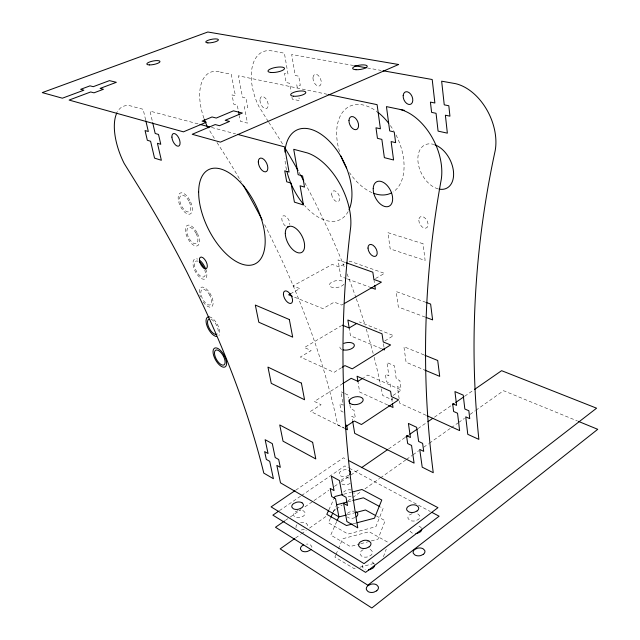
<?xml version="1.0" encoding="UTF-8"?>
<svg xmlns="http://www.w3.org/2000/svg" width="640" height="640" viewBox="0 0 640 640"><rect width="100%" height="100%" fill="white"/><g stroke="black" fill="none" stroke-linecap="round" stroke-linejoin="round"><path stroke-width="0.48" stroke-dasharray="3.2 2.4" d="M383.416 556.712L386.224 549.256M335.68 555.216L334.896 557.048L354.296 568.72L356.184 568.208M336.072 554.296L338.032 549.72M338.424 548.8L342.728 538.728L369.152 531.736L388.68 542.728M336.728 521.512L330.736 535.072L350.28 546.504L359.824 543.968M330.424 518.272L328.4 522.76L348.024 534.048L375.888 526.688L383.136 508.416L380.56 507.032M333.256 511.992L335.68 506.608M328.848 509.896L333.744 499.176M295.648 537.912L300.544 534.448M301.36 533.872L306.248 530.408M309.512 528.096L326.632 515.976M333.152 511.352L335.6 509.624M336.416 509.048L342.12 505.008M347.832 500.96L351.904 498.08M352.72 497.496L361.688 491.152M364.952 488.84L379.624 478.448M380.44 477.872L405.712 459.976M406.528 459.392L412.24 455.352M413.048 454.776L418.76 450.736M423.648 447.272L428.544 443.808M429.36 443.232L450.552 428.216M451.368 427.64L457.896 423.024M458.704 422.448L464.416 418.408M470.12 414.36L475.016 410.896M475.832 410.32L503.552 390.696L577.424 420.976M285.32 520.448L289.416 517.616M290.24 517.048L300.888 509.672M304.984 506.832L313.176 501.16M313.992 500.592L328.744 490.384M334.48 486.408L340.208 482.44M341.032 481.872L350.04 475.632M350.864 475.064L359.872 468.824M388.544 448.968L404.936 437.624M418.04 428.544L427.056 422.304M434.424 417.2L450.808 405.848M464.736 396.208L473.752 389.968M279.424 510.664L300.704 496.112M301.528 495.552L344.912 465.888L348.44 467.768M295.768 490.152L343.488 457.8L347.024 459.664M393.048 395.472L401.336 390.016L367.8 375.096L363.68 377.712M342.816 383.56L314.392 401.44L321.064 404.712L310.552 411.376L343.672 427.976M341.584 367.68L334.008 372.368L300.336 357.016L311.184 350.568L304.4 347.544L341.488 325.648M384.816 340.968L393.488 335.608L359.36 321.904M363.208 549.704L361.92 550.472A6.064 4.024 -10.2 0 0 360.272 554.592L361.848 556.304A6.336 4.2 -10.2 0 0 367.824 556.856L370.616 555.536A6.064 4.024 -10.2 0 0 372.232 551.4L370.64 549.696A6.336 4.208 -10.2 0 0 367.88 548.888M343.432 304.048L341.704 305.048L334.264 302.12L322.92 308.616L292.344 296.304M375.536 278.504L384.512 273.368L349.728 261.144L348.104 262.04M350.264 483.408L347.696 484.552A5.8 3.52 -10.4 0 1 342.256 484.16L341.392 483.528M348.832 475.208L346.248 476.344A5.816 3.496 -10.4 0 1 340.792 475.968L339.384 474.56A5.568 3.344 -10.4 0 1 340.992 471.096L343.552 469.968A5.824 3.496 -10.4 0 1 347.824 469.904M290.368 293.856L299.88 288.616L292.976 285.904L332.224 264.44L339.192 266.944L347.296 262.48M221.128 72.192L220.672 72.104L231.256 74.304L235.408 95.696L232.016 94.92L233.848 104.28L237.24 105.088L238.352 110.824M412.2 513.624L409.56 514.856A5.872 3.768 -7.6 0 0 408.168 518.688L409.792 520.272A6.136 3.936 -7.6 0 0 415.664 520.744L418.32 519.496A5.872 3.768 -7.6 0 0 419.68 515.648L418.04 514.08A6.136 3.944 -7.6 0 0 416.76 513.592M354.968 517.568L353.616 518.048A5.704 3.608 -10.5 0 1 348.256 517.616L347.392 516.96M304.384 529.168L302.952 529.672A5.952 3.76 -12.9 0 1 299.96 529.944M351.192 496.096L349.824 496.576A5.76 3.552 -10.4 0 1 346.904 496.848M298.12 510.568L295.44 511.76A5.736 3.568 -12.8 0 0 293.608 515.488L294.952 517.024A5.992 3.728 -12.8 0 0 300.48 517.472L303.176 516.264A5.736 3.568 -12.8 0 0 304.976 512.528L303.616 511.008A5.992 3.728 -12.8 0 0 299.624 510.304M359.952 567.2L376 562.896M360.776 543.712L370.32 541.176M371.28 540.928L377.96 539.152L385.128 520.736L376.576 516.064M353.24 523.768L356.136 523.008M348.016 501.808L351.856 500.808M347.32 514.744L354 512.992M343.64 494.248L351.36 492.248M353.592 65.512L291.68 54.488L295.224 75.504L298.744 76.192L300.296 85.448L296.776 84.728L297.568 89.424M367.352 67.96L381.104 70.408M327.28 94.288L238.4 75.792L242.52 97.32L245.984 98.112L247.792 107.584L244.336 106.768L247.472 123.128L240.4 121.344L239.28 115.608M198.08 123.888L150.024 111.12L152.488 121.816M211.536 127.464L235.56 133.848M345.56 262.552L338.04 259.896L340.76 276.512L346.368 278.576M425.96 302.376L396.176 291.552L398.344 307.016L425.2 317.104M347.304 278.92L369.76 287.176M424.008 354.904L403.912 346.72L406.088 362.248L425.168 370.256M381.672 348.792L350.456 335.776L349.176 327.96M426.08 415.288L399.808 403.288L397.36 386.536L400.936 388.12L399.848 380.576L396.264 379.008L394.328 365.712L386.936 362.552L388.904 375.792L385.392 374.256L386.512 381.728L390.024 383.288L390.896 389.168M387.608 404.968L359.656 392.032L357.912 381.36M344.176 393.232L340.92 391.704L343.24 405.168L339.76 403.488L341.08 411.088L344.552 412.784M344.992 393.616L348.248 395.144L348.736 398.04M344.8 428.392L337.672 424.816A377.696 152.24 62.6 0 0 280.048 256.2L268.024 231.36A377.696 152.24 62.6 0 0 263.992 223.424M349.32 468.24L430.304 511.504M306.048 523.16L307.408 524.696A5.696 3.6 -12.9 0 1 307.256 526.632M421.48 528.12L419.84 526.536A6.104 3.976 -7.6 0 0 417.12 525.784M410.032 531.16L411.656 532.76A6.104 3.976 -7.6 0 0 414.392 533.528M214.336 138.336L208.48 128.736M374.384 564.048L372.8 562.336A6.296 4.24 -10.2 0 0 370.056 561.504M268.24 121.496L258.784 106.352A44.096 25.024 67.4 0 1 273.624 51.28L284.4 53.192L287.984 74.072L284.528 73.392L286.112 82.536L289.56 83.24L291 91.656M268.784 122.336L277.984 136.592A368.416 160.56 62.8 0 1 283.648 145.792M217 142.496L227.64 159.144A377.696 152.24 62.6 0 1 241.24 181.816M145.624 119.92L143.144 109.296L132.968 106.592A47.92 22.256 65.9 0 0 117.312 111.992M291.96 97.256L292.28 99.128L299.472 100.704L299 97.888M349.88 404.808L350.536 408.672L354.08 410.384L355.368 418.056L351.824 416.328L352.464 420.112M392.216 397.992L392.504 399.96L382.616 395.44A368.416 160.56 62.8 0 0 381.336 388.8M373.904 279.44L374.64 284.336M383.496 343.72L384.032 347.272M391.656 398.384L392.2 402.016M285.32 225.96A6.08 3.28 63.2 0 1 281.848 218.128A6.08 3.28 63.2 0 1 286.336 216.768A6.08 3.28 63.2 0 1 289.808 224.6M203.92 118.256A45.528 24.072 66.8 0 1 220.672 72.104M300.584 522.704A5.96 3.768 -12.9 0 1 306.048 523.16M296.112 527.648A5.696 3.6 -12.9 0 1 296.944 524.76M362.528 565.088A6.024 4.056 -10.2 0 0 362.504 567.24L364.072 568.976A6.296 4.24 -10.2 0 0 365.344 569.528M351.36 490.04A5.768 3.552 -10.4 0 0 347.128 490.088L344.584 491.224A5.512 3.4 -10.4 0 0 343.672 492.032M354.088 492.792A5.512 3.4 -10.4 0 1 353.872 493.72M349.256 478.064A5.8 3.52 -10.4 0 0 345 478.128L342.448 479.256A5.544 3.368 -10.4 0 0 340.928 480.944M311.88 547.384A5.64 3.656 -13 0 0 311.752 546.416L310.4 544.848A5.896 3.824 -13 0 0 306.464 544.104M347.504 513.408A5.456 3.456 -10.5 0 1 348.408 512.592L350.912 511.456A5.704 3.608 -10.5 0 1 353.776 511.192M348.128 211.608A49.76 28.552 64.3 0 1 304.576 205.536M286.488 169.784A49.76 28.552 64.3 0 1 284.88 158.592M438.072 188.872A24.248 15.832 63.1 0 1 417.992 161.592A24.248 15.832 63.1 0 1 433.824 144.432M299.056 172.296A368.416 160.56 62.8 0 1 300.024 174.032M304.784 182.752A368.416 160.56 62.8 0 1 317.144 206.584L328.696 230.72A368.416 160.56 62.8 0 1 344.92 268.496M347.056 273.888A368.416 160.56 62.8 0 1 355.976 297.848M356.304 298.768A368.416 160.56 62.8 0 1 365.112 325.384M366.248 329.08A368.416 160.56 62.8 0 1 373.152 353.44M374.144 357.272A368.416 160.56 62.8 0 1 380.56 384.968M372.136 192.696A48.096 29.56 64.7 0 1 349.512 172.648M339.496 151.576A48.096 29.56 64.7 0 1 344.136 110.384A48.096 29.56 64.7 0 1 377.12 111.704M390.384 125.584A48.096 29.56 64.7 0 1 393.624 130.568M396.024 134.936A48.096 29.56 64.7 0 1 393.04 192.008M204.72 269.768A8.816 4.144 62.7 0 1 202.248 276.968A8.816 4.144 62.7 0 1 194.848 267.328A8.816 4.144 62.7 0 1 198.136 261.208M205.728 269.08A11.216 5.272 62.7 0 1 203.264 279.2A11.216 5.272 62.7 0 1 193.56 267.168A11.216 5.272 62.7 0 1 197.656 259.072M211.192 319.304A8.584 3.944 61.3 0 1 215.312 323.152L216.48 325.072A8.584 3.944 61.3 0 1 217.656 333.632M209.12 316.824A10.92 5.024 61.3 0 1 215.992 322.176L217.472 324.624A10.92 5.024 61.3 0 1 218.96 335.512M203.136 301.904A11.072 5.152 62 0 0 211.952 306.536A11.072 5.152 62 0 0 210.84 294.8L209.336 292.328A11.072 5.152 62 0 0 201.08 287.344A11.072 5.152 62 0 0 200.488 296.872M343.848 284.232A7.512 3.432 -9.4 0 1 332.184 287.376A7.512 3.432 -9.4 0 1 332.904 281.608A7.512 3.432 -9.4 0 1 344.08 282.408M341.704 349.424A7.304 3.688 -9.4 0 1 341.096 344.968M423.032 243.736L387.92 232.656L390.2 248.928L425.128 260.416L423.032 243.736M189.84 200.328L188.272 197.768A11.592 5.56 64.4 0 0 178.136 197.744A11.592 5.56 64.4 0 0 188.152 214.152A11.592 5.56 64.4 0 0 189.84 200.328M188.832 201.024L187.608 199.016A9.112 4.368 64.4 0 0 179.64 198.992A9.112 4.368 64.4 0 0 187.512 211.888A9.112 4.368 64.4 0 0 188.832 201.024M197.032 232.672L195.488 230.144A11.408 5.424 63.6 0 0 185.4 229.712A11.408 5.424 63.6 0 0 195.28 245.936A11.408 5.424 63.6 0 0 197.032 232.672M196.032 233.304L194.816 231.32A8.96 4.264 63.6 0 0 186.888 230.976A8.96 4.264 63.6 0 0 194.656 243.728A8.96 4.264 63.6 0 0 196.032 233.304M209.848 295.304L208.664 293.368A8.696 4.048 62 0 0 200.808 292.424A8.696 4.048 62 0 0 208.384 304.888A8.696 4.048 62 0 0 209.848 295.304M259.912 100.136A6.456 3.584 67.1 0 0 266.152 108.68A6.456 3.584 67.1 0 0 266.128 99.008A6.456 3.584 67.1 0 0 259.912 100.136M312.944 77.856A6.24 3.712 67.8 0 0 319.056 86.08A6.24 3.712 67.8 0 0 319.328 76.6A6.24 3.712 67.8 0 0 312.944 77.856M331.688 194.448A5.888 3.408 63.4 0 0 338.04 201.624A5.888 3.408 63.4 0 0 337.368 192.656A5.888 3.408 63.4 0 0 331.688 194.448M418.808 220.168A6.336 3.976 61.1 0 0 425.776 228.168A6.336 3.976 61.1 0 0 425.728 218.736A6.336 3.976 61.1 0 0 418.808 220.168"/><path stroke-width="0.96" d="M337.128 520.608L338.728 516.992L346.368 514.992M330.832 517.376L332.848 512.888M328.44 510.784L326.808 514.36L346.488 525.544L352.28 524.024M334.144 498.288L334.96 496.504L342.68 494.504M294.832 538.488L280.16 548.88L371.84 608L597.744 429.312L578.344 421.36M284.504 521.016L275.488 527.256L367.832 585.184L596.592 408.192L501.608 370.68L474.568 389.4M361.512 467.688L387.728 449.536M405.752 437.056L408.208 435.352M409.848 434.216L417.224 429.112M427.872 421.736L432.784 418.328M452.448 404.712L454.088 403.584M455.728 402.448L463.92 396.776M278.608 511.224L272.872 515.144L365.584 572.384L439.112 516.208L432.064 512.448M294.944 490.704L271.088 506.88L364.056 563.64L437.96 507.664L348.784 460.6M345.304 426.904L354.272 421L361.448 424.512L398.608 399.848L391.384 396.568L390.6 391.312L357.072 376.224L357.912 381.36L362.856 378.232M342.816 383.56L351.176 378.304L357.912 381.36M342.424 367.16L344.952 365.6L352.248 368.856L390.592 344.96L383.232 341.944L382.016 333.8L347.872 320.008L349.176 327.96L356.816 323.416M344.296 303.552L381.408 282.136L373.904 279.44L372.824 272.2L346.504 262.888M303.584 544.864L302.36 545.568A5.64 3.656 -13 0 0 300.584 549.368L301.92 550.952A5.888 3.824 -13 0 0 307.368 551.448L310.008 550.232A5.64 3.656 -13 0 0 310.976 549.352M290.368 293.856L288.64 294.808L292.344 296.304M357.104 522.752L374.472 518.184L381.776 500.008L361.968 489.496L352.32 492M336.488 504.808L347.056 502.064M352.816 500.56L363.384 497.808L379.704 506.568M354.952 512.744L365.456 509.992L375.72 515.6M354.576 65.688L366.368 67.784M383.072 70.76L432.208 79.512L434.88 103L430.416 102.12L431.6 112.384L436.056 113.304L438.08 131.12L447.36 133.152L445.384 115.216L449.936 116.152L448.816 105.744L444.248 104.848L441.648 81.184L455.6 83.672A48.264 32.768 64.5 0 1 495.184 150.672C474.632 245.264 468.76 343.08 478.872 439.384L467.768 434.32L465.744 416.856L469.744 418.632L468.848 410.752L464.832 409L463.224 395.12L454.944 391.584L456.6 405.4L452.664 403.68L453.608 411.48L457.536 413.216L459.608 430.592L426.992 415.704M328.256 94.496L377.096 104.656L380.408 128.8L375.984 127.784L377.448 138.328L381.856 139.376L384.368 157.664L393.576 159.984L391.12 141.568L395.64 142.64L394.232 131.952L389.696 130.92L386.448 106.608L404.416 110.344M200 124.4L209.608 126.952M237.48 134.36L284.576 146.872L289.064 172.056L284.736 170.808L286.712 181.792L291.024 183.072L294.416 202.12L303.44 204.96L300.088 185.776L304.512 187.096L302.592 175.952L298.152 174.672L293.728 149.304L307.28 152.904A53.224 30.032 63.5 0 1 350.688 227.12C338.312 327.008 340.896 428.648 357.776 527.856L346.872 521.512L343.592 503.304L347.52 505.536L346.048 497.32L342.12 495.104L339.504 480.608L331.392 476.144L334.04 490.576L330.192 488.416L331.704 496.552L335.544 498.728L338.872 516.848L280.488 482.832L276.84 465.384L280.312 467.352L278.68 459.488L275.2 457.536L272.304 443.648L265.128 439.704L268.056 453.52L264.648 451.608L266.312 459.4L269.712 461.336L273.4 478.704L263.792 473.112A392.792 137.488 62.4 0 0 199.8 298.24L186.984 272.232A392.792 137.488 62.4 0 0 144.584 196.352L124.16 163.408A47.92 22.256 65.9 0 1 116.856 112.888M426.896 302.712L430.616 304.064L432.608 319.888L426.12 317.448M370.688 287.52L375.368 289.24L374.784 285.32M424.92 355.272L437.712 360.488L439.704 376.352L425.168 370.256M342.328 325.152L349.176 327.96M382.592 349.176L384.424 349.936L384.16 348.16M388.504 405.384L393.016 407.472L392.472 403.832M345.688 428.84L347.472 429.728L346.656 425.024M348.976 470.336L350.4 471.728A5.568 3.344 -10.4 0 1 349.752 474.4M356.24 511.872L357.648 513.328A5.456 3.456 -10.5 0 1 356.144 516.896M301.952 502.712L303.312 504.224A5.76 3.544 -12.7 0 1 301.504 507.944L298.792 509.144A6.016 3.704 -12.7 0 1 293.248 508.704L291.896 507.184A5.752 3.544 -12.7 0 1 293.744 503.48L296.432 502.288A6.016 3.704 -12.7 0 1 301.952 502.712M145.848 120.88L148.32 131.504L145.056 130.568L147.336 140.28L150.592 141.256L154.528 158.12L161.352 160.264L157.44 143.288L160.768 144.28L158.512 134.448L155.176 133.48L152.712 122.784M238.536 111.784L239.096 114.648M349.064 399.976L349.712 403.84M352.624 421.056L354.704 433.352L414.088 463.112L411.56 445.44L407.664 443.544L406.512 435.608L410.424 437.488L408.408 423.432L416.64 427.304L418.616 441.432L422.608 443.352L423.712 451.36L419.728 449.424L422.208 467.176L433.256 472.712C420.688 375.224 423.56 275.84 441.304 179.176A50.112 31.88 64 0 0 400.296 109.488M289.016 226.464A6.08 3.28 63.2 0 1 287.376 226.96M207.56 127.048A45.528 24.072 66.8 0 1 204.24 119.144M243.208 185.232A377.696 152.24 62.6 0 1 262.176 219.912M368.424 569.824A6.296 4.24 -10.2 0 0 370.024 569.544L372.792 568.216A6.024 4.056 -10.2 0 0 374.592 565.112M415.952 533.52A6.104 3.976 -7.6 0 0 417.496 533.248L420.136 532A5.84 3.8 -7.6 0 0 421.736 529.104M303.296 204.016A49.76 28.552 64.3 0 1 286.92 171.6M284.92 152.088A49.76 28.552 64.3 0 1 326.784 138.752A49.76 28.552 64.3 0 1 349 209.856M434.76 144.736A24.248 15.832 63.1 0 1 453.48 171.6A24.248 15.832 63.1 0 1 438.992 189.088M285.176 148.32A368.416 160.56 62.8 0 1 298.088 170.56M300.504 174.896A368.416 160.56 62.8 0 1 303.84 181M391.376 192.968A48.096 29.56 64.7 0 1 373.864 193.376M346.552 167.928A48.096 29.56 64.7 0 1 341.008 156.088M377.928 112.32A48.096 29.56 64.7 0 1 388.664 123.256M199.448 260.104A11.216 5.272 62.7 0 1 203.008 263.904L204.528 266.4A11.216 5.272 62.7 0 1 205.728 269.08M199.544 262.024A8.816 4.144 62.7 0 1 202.336 265L203.528 266.96A8.816 4.144 62.7 0 1 204.192 268.36M216.568 336.552A10.92 5.024 61.3 0 1 207.144 326.2A10.92 5.024 61.3 0 1 209.12 316.824M216.848 334.296A8.584 3.944 61.3 0 1 209.272 328.328A8.584 3.944 61.3 0 1 208.856 319.12M343.88 343.352A7.304 3.688 -9.4 0 1 352.928 343.352A7.304 3.688 -9.4 0 1 352.376 348.208A7.304 3.688 -9.4 0 1 343.136 349.888M376.672 590.824L373.936 592.16A6.224 4.296 -10.3 0 1 368.048 591.56L366.488 589.792A5.952 4.112 -10.3 0 1 368.08 585.6L370.8 584.28A6.224 4.304 -10.3 0 1 376.648 584.864L378.224 586.616A5.96 4.112 -10.3 0 1 376.672 590.824M423.368 554.304L420.768 555.56A6.032 4.032 -7.5 0 1 414.984 555.04L413.368 553.408A5.776 3.856 -7.5 0 1 414.72 549.496L417.312 548.256A6.032 4.032 -7.5 0 1 423.056 548.76L424.688 550.376A5.776 3.864 -7.5 0 1 423.368 554.304M369.128 546.872L366.328 548.192A6.36 4.176 -10.2 0 1 360.32 547.656L358.744 545.952A6.088 4 -10.2 0 1 360.408 541.856L363.2 540.552A6.368 4.184 -10.2 0 1 369.16 541.072L370.76 542.76A6.088 4 -10.2 0 1 369.136 546.872M417.08 510.968L414.416 512.208A6.16 3.912 -7.7 0 1 408.52 511.752L406.888 510.176A5.896 3.744 -7.7 0 1 408.296 506.36L410.952 505.136A6.168 3.92 -7.7 0 1 416.808 505.584L418.456 507.136A5.896 3.744 -7.6 0 1 417.088 510.968M398.616 64.504L220.432 142.136L192.208 134.288L215.176 124.56L219.504 125.696L229.528 121.432L225.176 120.32L242.4 113.024L233.44 110.84L216.272 118.048L212.04 116.968L202.08 121.136L206.304 122.24L183.424 131.848L69.104 100.072L90.68 91.96L94 92.832L103.44 89.272L100.104 88.424L116.36 82.312L109.456 80.632L93.264 86.68L90.008 85.848L80.632 89.336L83.88 90.184L62.384 98.2L42.256 92.608L207.832 32L398.616 64.504M289.344 319.536L255.32 305.064L258.816 322.232L292.688 337.152L289.344 319.536M301.408 383.136L267.952 367.096L271.264 383.336L304.56 399.76L301.408 383.136M312.64 442.336L279.736 424.944L283.04 441.184L315.792 458.936L312.64 442.336M224.392 355.752L222.928 353.328A10.768 4.88 60.6 0 0 213.04 351.44A10.768 4.88 60.6 0 0 222.432 366.936A10.768 4.88 60.6 0 0 224.392 355.752M223.4 356.144L222.256 354.24A8.464 3.84 60.6 0 0 214.48 352.752A8.464 3.84 60.6 0 0 221.856 364.936A8.464 3.84 60.6 0 0 223.4 356.144M373.224 188.432A13.712 8.368 62.9 0 0 387.344 206.72A13.712 8.368 62.9 0 0 388.232 186.76A13.712 8.368 62.9 0 0 373.224 188.432M348.968 120.368A6.96 4.248 65.9 0 0 355.896 129.68A6.96 4.248 65.9 0 0 356.44 119.312A6.96 4.248 65.9 0 0 348.968 120.368M367.984 248.072A6.56 3.84 61.1 0 0 375.072 256.432A6.56 3.84 61.1 0 0 374.752 246.816A6.56 3.84 61.1 0 0 367.984 248.072M293.464 96.208A7.696 2.376 -9.5 0 0 305.736 92.848A7.696 2.376 -9.5 0 0 295.496 91.784A7.696 2.376 -9.5 0 0 293.464 96.208M355.992 69.712A7.4 2.192 -8.6 0 0 367.256 66.4A7.4 2.192 -8.6 0 0 356.576 65.8A7.4 2.192 -8.6 0 0 355.992 69.712M149.352 64.92A6.704 1.768 -11.2 0 0 159.936 61.8A6.704 1.768 -11.2 0 0 150.944 61.536A6.704 1.768 -11.2 0 0 149.352 64.92M207.888 42.88A6.448 1.656 -10.4 0 0 218.32 40.168A6.448 1.656 -10.4 0 0 210.08 39.648A6.448 1.656 -10.4 0 0 207.888 42.88M270.808 72.472A8.376 2.408 -9.8 0 0 284.36 68.976A8.376 2.408 -9.8 0 0 273.576 67.88A8.376 2.408 -9.8 0 0 270.808 72.472M199.472 260.712A6.392 3.032 62.8 0 0 206.008 268.696A6.392 3.032 62.8 0 0 204.616 259.288A6.392 3.032 62.8 0 0 199.472 260.712M283.416 294.504A6.928 3.584 61.1 0 0 290.672 303.464A6.928 3.584 61.1 0 0 289.856 293.576A6.928 3.584 61.1 0 0 283.416 294.504M258.296 161.912A7.376 3.984 65.1 0 0 265.472 171.856A7.376 3.984 65.1 0 0 265.44 161.152A7.376 3.984 65.1 0 0 258.296 161.912M285.296 233.368A14.52 7.848 62.5 0 0 299.872 252.936A14.52 7.848 62.5 0 0 299.688 232.392A14.52 7.848 62.5 0 0 285.296 233.368M171.896 137.128A6.808 3.328 66.1 0 0 178.32 146.2A6.808 3.328 66.1 0 0 177.744 136.232A6.808 3.328 66.1 0 0 171.896 137.128M198.648 192.024A52.544 26.584 63.8 0 0 248.392 265.312A52.544 26.584 63.8 0 0 248.744 192.888A52.544 26.584 63.8 0 0 198.648 192.024M403.184 95.528A6.712 4.376 66.6 0 0 409.952 104.464A6.712 4.376 66.6 0 0 410.808 94.312A6.712 4.376 66.6 0 0 403.184 95.528M352.344 404.424A7.128 3.904 -9.4 0 0 363.192 400.032A7.128 3.904 -9.4 0 0 352.888 397.552A7.128 3.904 -9.4 0 0 352.344 404.424"/></g></svg>
